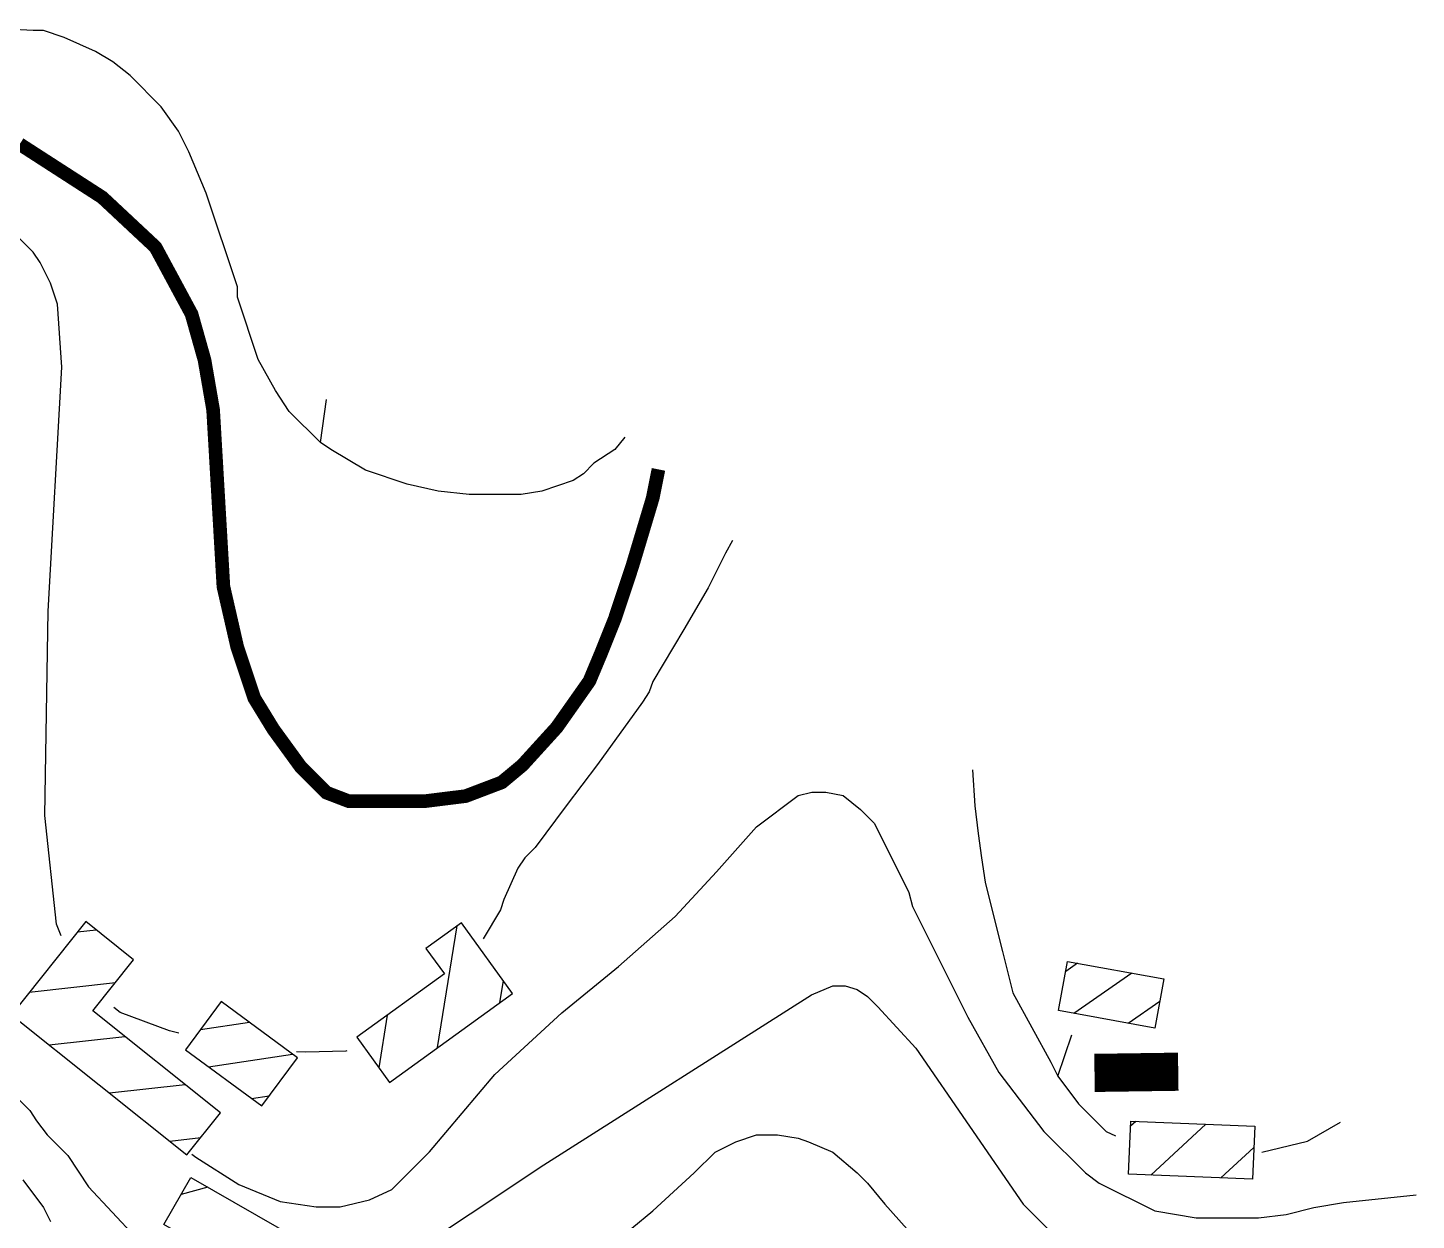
# Model space of a CAD drawing. Extents: x 35515948 to 35520624, y 3302916 to 3308279.
# Drawn here: x 35519895.9 to 35520150.6, y 3306798.9 to 3307017.6 of the extents above; entities that cross this region are included whole.
import ezdxf

# ---------------------------------------------------------------- set-up
doc = ezdxf.new("R2010")
doc.units = 0
doc.header["$LTSCALE"] = 10000
doc.header["$MEASUREMENT"] = 0
doc.layers.get('0').update_dxf_attribs({"linetype": 'CONTINUOUS'})
for name, color, linetype in [('2112', 7, 'CONTINUOUS'), ('2113', 7, 'CONTINUOUS'), ('8111', 34, 'CONTINUOUS'), ('8112', 34, 'CONTINUOUS'), ('8130', 34, 'CONTINUOUS')]:
    doc.layers.add(name, color=color, linetype=linetype)

# ---------------------------------------------------------------- blocks, each defined once
blk = doc.blocks.new('1002')
blk.add_lwpolyline([(0, 0), (0.8, 0)])

msp = doc.modelspace()

# ---------------------------------------------------------------- linework, layer by layer
at = {"layer": '2112', "linetype": 'Continuous', "ltscale": 0.005, "const_width": 7, "flags": 128}
msp.add_lwpolyline([(35520091.55, 3306825.9), (35520106.91, 3306826.12)], dxfattribs=at)
at = {"layer": '2113', "linetype": 'Continuous', "ltscale": 0.005}
for p, q in [((35519971.02, 3306830.54), (35519974.61, 3306852.86)), ((35519904.96, 3306851.75), (35519908.41, 3306852.13)), ((35520088.42, 3306846.01), (35520086.27, 3306844.52)), ((35519896.14, 3306840.69), (35519911.94, 3306842.47)), ((35519982.48, 3306838.82), (35519983.12, 3306842.79)), ((35520098.41, 3306844.2), (35520087.74, 3306836.81)), ((35520103.51, 3306838.99), (35520097.73, 3306834.99)), ((35519927.53, 3306833.85), (35519936.52, 3306835.2)), ((35519960.3, 3306826.82), (35519961.85, 3306836.51)), ((35519899.8, 3306831.04), (35519913.65, 3306832.6)), ((35519929.02, 3306827.04), (35519944.43, 3306829.35)), ((35519910.86, 3306822.22), (35519924.71, 3306823.78)), ((35519936.92, 3306821.2), (35519940.15, 3306821.68)), ((35520099.13, 3306817.01), (35520098.15, 3306816.11)), ((35520111.99, 3306816.5), (35520101.86, 3306807.15)), ((35519921.91, 3306813.4), (35519927.58, 3306814.04)), ((35520120.77, 3306812.21), (35520114.72, 3306806.63)), ((35519928.88, 3306804.93), (35519923.97, 3306803.6))]:
    msp.add_line(p, q, dxfattribs=at)
for points in [[(35519925.06, 3306810.89), (35519931.21, 3306818.59), (35519907.79, 3306837.27), (35519915.27, 3306846.65), (35519906.49, 3306853.66), (35519892.86, 3306836.58)], [(35519984.78, 3306840.49), (35519975.41, 3306853.44), (35519968.9, 3306848.73), (35519972.28, 3306844.05), (35519956.23, 3306832.44), (35519962.22, 3306824.17)], [(35520104.26, 3306843.13), (35520102.62, 3306834.1), (35520084.96, 3306837.32), (35520086.6, 3306846.35)], [(35519938.78, 3306819.83), (35519945.33, 3306828.69), (35519931.35, 3306839.02), (35519924.8, 3306830.16)], [(35520120.93, 3306816.14), (35520120.54, 3306806.4), (35520097.8, 3306807.31), (35520098.19, 3306817.05)], [(35519945.72, 3306795.26), (35519940.75, 3306786.6), (35519920.79, 3306798.06), (35519925.76, 3306806.72)]]:
    msp.add_lwpolyline(points, close=True, dxfattribs=at)
at = {"layer": '8111', "linetype": 'Continuous', "ltscale": 0.005, "flags": 128}
for points, elevation in [([(35520005.41, 3306942.51), (35520003.53, 3306940.27), (35519999.72, 3306937.73), (35519997.81, 3306935.83), (35519995.91, 3306934.56), (35519990.19, 3306932.65), (35519986.38, 3306932.02), (35519976.86, 3306932.02), (35519971.14, 3306932.65), (35519965.43, 3306933.92), (35519957.81, 3306936.46), (35519951.46, 3306940.27), (35519949.55, 3306941.54), (35519943.84, 3306947.25), (35519941.3, 3306951.06), (35519938.12, 3306956.78), (35519934.31, 3306968.21), (35519934.31, 3306970.12), (35519928.6, 3306987.26), (35519925.42, 3306994.88), (35519923.52, 3306998.69), (35519920.34, 3307003.13), (35519914.63, 3307008.85), (35519911.45, 3307011.39), (35519908.28, 3307013.29), (35519902.56, 3307015.83), (35519898.75, 3307017.1), (35519896.85, 3307017.1), (35519887.38, 3307017.63)], 420), ([(35520069.15, 3306881.48), (35520069.57, 3306874.87), (35520070.2, 3306869.79), (35520070.84, 3306865.34), (35520071.47, 3306860.9), (35520073.38, 3306853.27), (35520074.65, 3306848.19), (35520076.55, 3306840.58), (35520083.54, 3306827.88), (35520084.81, 3306825.33), (35520088.62, 3306820.25), (35520093.7, 3306815.17), (35520095.38, 3306814.37)], 430), ([(35520122.27, 3306811.39), (35520130.61, 3306813.4), (35520136.66, 3306816.85)], 430)]:
    msp.add_lwpolyline(points, dxfattribs=dict(at, elevation=elevation))
at = {"layer": '8111', "linetype": 'Continuous', "ltscale": 0.005}
for points, elevation in [([(35519902, 3306851.02), (35519901.11, 3306853.16), (35519898.96, 3306873.15), (35519899.59, 3306910.63), (35519902.11, 3306955.35), (35519901.29, 3306966.94), (35519900.02, 3306970.75), (35519898.12, 3306974.56), (35519896.85, 3306976.46), (35519891.13, 3306982.18)], 430), ([(35520025.16, 3306923.59), (35520023.85, 3306921.22), (35520022.58, 3306918.68), (35520020.67, 3306914.87), (35520016.23, 3306907.25), (35520010.51, 3306897.73), (35520009.88, 3306895.82), (35520008.61, 3306893.92), (35520000.35, 3306882.48), (35519994.64, 3306874.87), (35519988.92, 3306867.25), (35519987.02, 3306865.34), (35519985.75, 3306863.44), (35519983.21, 3306857.72), (35519982.57, 3306855.81), (35519979.38, 3306850.48)], 430), ([(35519925.98, 3306811), (35519926.7, 3306810.47), (35519934.58, 3306805.43), (35519942.14, 3306802.28), (35519948.76, 3306801.34), (35519953.17, 3306801.34), (35519958.53, 3306802.6), (35519962.63, 3306804.49), (35519969.57, 3306811.42), (35519981.54, 3306825.59), (35519993.84, 3306836.93), (35520004.24, 3306845.43), (35520014.64, 3306854.57), (35520022.21, 3306862.76), (35520029.56, 3306871.06), (35520037.18, 3306876.77), (35520039.72, 3306877.4), (35520042.26, 3306877.4), (35520045.44, 3306876.77), (35520048.61, 3306874.23), (35520051.15, 3306871.69), (35520054.96, 3306864.07), (35520057.5, 3306858.99), (35520058.14, 3306856.45), (35520068.3, 3306836.13), (35520074.01, 3306825.97), (35520082.27, 3306815.17), (35520089.89, 3306807.56), (35520092.43, 3306805.65), (35520102.59, 3306800.57), (35520110.21, 3306799.3), (35520117.83, 3306799.3), (35520121.64, 3306799.3), (35520126.72, 3306799.94), (35520131.8, 3306801.21), (35520137.2, 3306802.12), (35520150.57, 3306803.53)], 435), ([(35519963.52, 3306791.04), (35519990.51, 3306809.06), (35520039.64, 3306840.23), (35520043.55, 3306841.88), (35520045.8, 3306841.88), (35520047.98, 3306841.21), (35520049.88, 3306839.94), (35520051.79, 3306838.04), (35520058.77, 3306830.42), (35520078.46, 3306801.84), (35520084.17, 3306796.12)], 440), ([(35519923.57, 3306833.18), (35519921.85, 3306833.63), (35519912.83, 3306837.01), (35519911.67, 3306837.91)], 430), ([(35519954.4, 3306829.93), (35519954.23, 3306829.9), (35519946.85, 3306829.72), (35519945.15, 3306829.75)], 430), ([(35519890.5, 3306824.7), (35519896.21, 3306818.98), (35519897.48, 3306817.08), (35519899.39, 3306814.54), (35519903.2, 3306810.73), (35519907.01, 3306805.02), (35519915.67, 3306795.69)], 440), ([(35520006.7, 3306797.4), (35520010.51, 3306800.57), (35520018.13, 3306807.56), (35520021.94, 3306811.37), (35520025.75, 3306813.27), (35520029.56, 3306814.54), (35520033.37, 3306814.54), (35520037.18, 3306813.9), (35520039.09, 3306813.27), (35520043.53, 3306811.37), (35520047.98, 3306807.56), (35520049.88, 3306805.65), (35520053.06, 3306801.84), (35520063.85, 3306789.77)], 445), ([(35519894.94, 3306806.29), (35519898.75, 3306801.21), (35519900.02, 3306798.67)], 445)]:
    msp.add_lwpolyline(points, dxfattribs=dict(at, elevation=elevation))
at = {"layer": '8112', "linetype": 'Continuous', "ltscale": 0.005, "const_width": 2.5, "elevation": 425, "flags": 128}
msp.add_lwpolyline([(35519894.38, 3306996.28), (35519909.51, 3306986.52), (35519919.29, 3306977.38), (35519925.91, 3306965.1), (35519928.28, 3306956.68), (35519929.86, 3306947.55), (35519931.75, 3306915.11), (35519934.27, 3306904.08), (35519937.42, 3306894.64), (35519940.89, 3306888.97), (35519945.93, 3306882.04), (35519950.66, 3306877.31), (35519954.76, 3306875.74), (35519968.63, 3306875.74), (35519976.19, 3306876.68), (35519982.81, 3306879.2), (35519986.6, 3306882.35), (35519992.9, 3306889.28), (35519998.89, 3306897.79), (35520000.99, 3306902.81), (35520003.53, 3306909.15), (35520006.7, 3306918.68), (35520008.61, 3306925.03), (35520010.51, 3306931.38), (35520011.56, 3306936.62)], dxfattribs=at)

# ---------------------------------------------------------------- block references
at = {"layer": '8130', "linetype": 'Continuous', "ltscale": 0.005, "xscale": 10, "yscale": 10, "zscale": 10}
for p, rotation in [((35519949.55, 3306941.54, 420), 81.90819608306367), ((35520084.81, 3306825.33, 430), 71.28733798901449)]:
    msp.add_blockref('1002', p, dxfattribs=dict(at, rotation=rotation))

doc.saveas('drawing.dxf')
